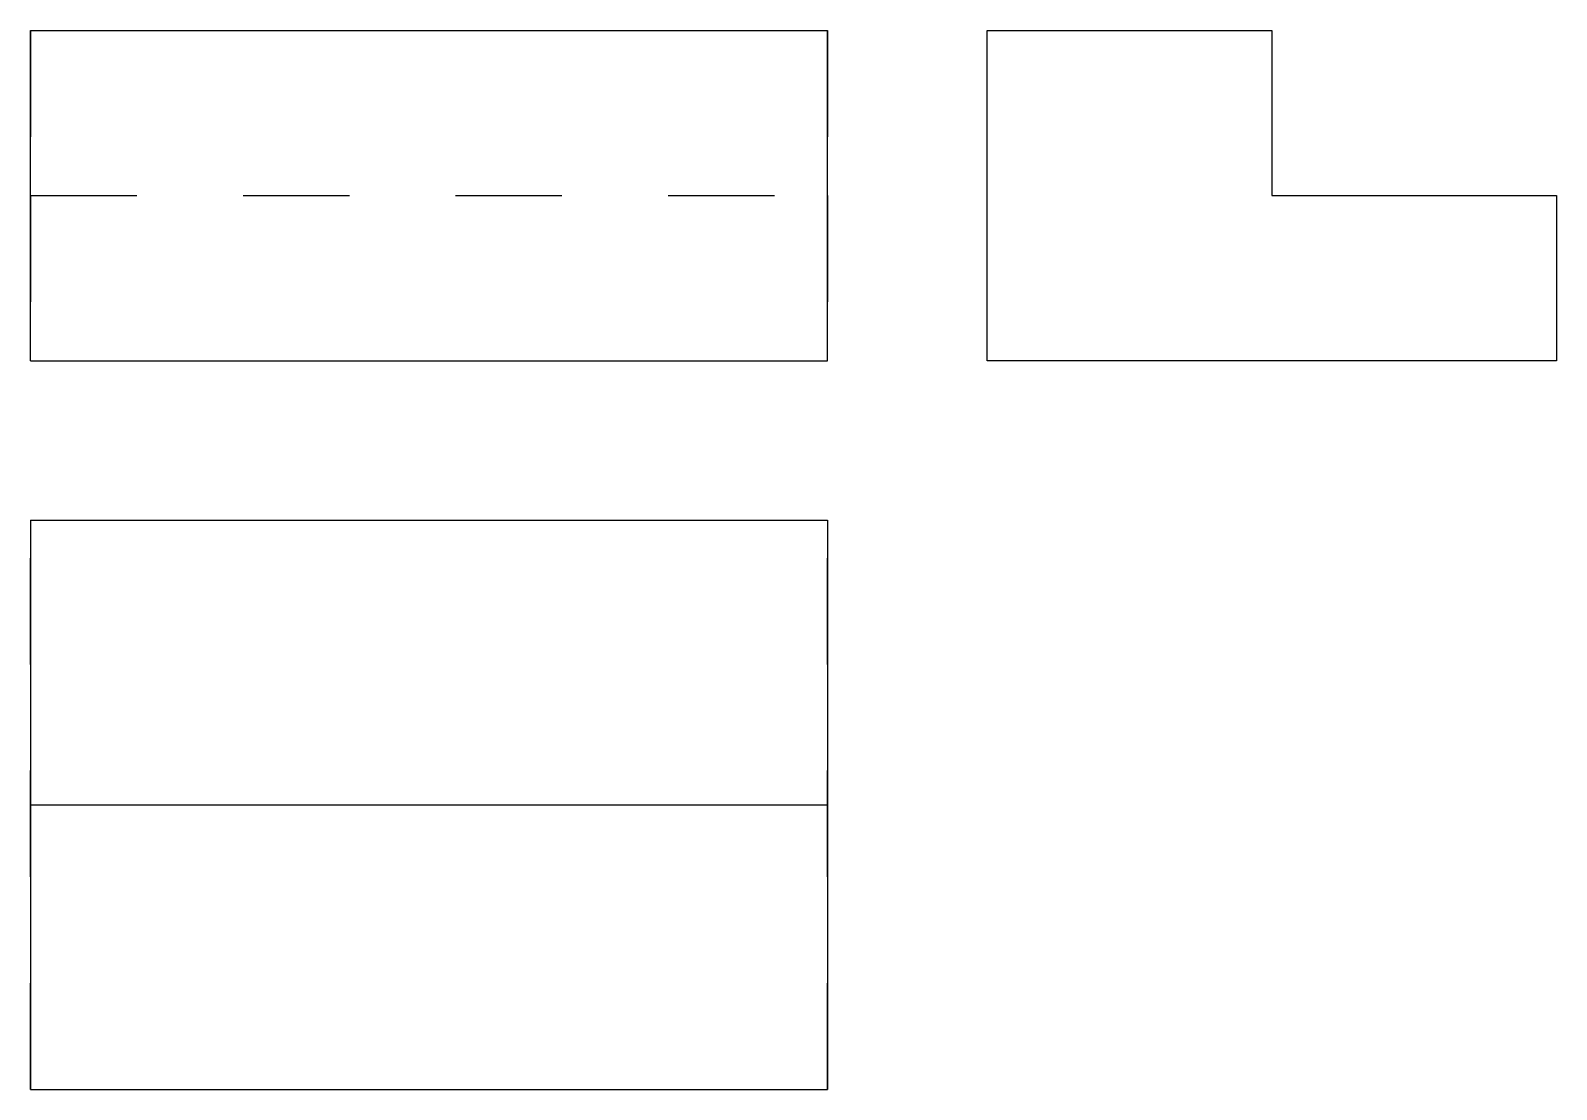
# Model space of a CAD drawing. Extents: x 0 to 1.44, y 0 to 1.
import ezdxf

# ---------------------------------------------------------------- set-up
doc = ezdxf.new("R2010")
doc.units = 0
doc.linetypes.add('HIDDEN', pattern=[0.037501, 0.025013, -0.012488])
for name, color, linetype in [('FRONT', 7, 'CONTINUOUS'), ('FRONT_HID', 7, 'HIDDEN'), ('LEFT', 7, 'CONTINUOUS'), ('TOP', 7, 'CONTINUOUS'), ('TOP_HID', 7, 'HIDDEN')]:
    doc.layers.add(name, color=color, linetype=linetype)

msp = doc.modelspace()

# ---------------------------------------------------------------- linework, layer by layer
at = {"layer": 'FRONT'}
for p, q in [((0, 0.996429), (0.75, 0.996429)), ((0, 0.685714), (0, 0.996429)), ((0.75, 0.685714), (0.75, 0.996429)), ((0, 0.685714), (0.75, 0.685714))]:
    msp.add_line(p, q, dxfattribs=at)
at = {"layer": 'FRONT_HID', "linetype": 'HIDDEN'}
for p, q in [((0, 0.996429), (0, 0.841071)), ((0.75, 0.996429), (0.75, 0.841071)), ((0, 0.841071), (0.75, 0.841071)), ((0, 0.841071), (0.75, 0.841071)), ((0, 0.841071), (0, 0.685714)), ((0.75, 0.841071), (0.75, 0.685714))]:
    msp.add_line(p, q, dxfattribs=at)
at = {"layer": 'LEFT'}
for p, q in [((0.9, 0.685714), (0.9, 0.996429)), ((0.9, 0.996429), (1.167857, 0.996429)), ((1.167857, 0.996429), (1.167857, 0.841071)), ((1.167857, 0.841071), (1.435714, 0.841071)), ((1.435714, 0.841071), (1.435714, 0.685714)), ((1.435714, 0.685714), (0.9, 0.685714))]:
    msp.add_line(p, q, dxfattribs=at)
at = {"layer": 'TOP'}
for p, q in [((0, 0.535714), (0.75, 0.535714)), ((0, 0.535714), (0, 0.267857)), ((0.75, 0.535714), (0.75, 0.267857)), ((0, 0.267857), (0.75, 0.267857)), ((0, 0.267857), (0, 0)), ((0.75, 0.267857), (0.75, 0)), ((0, 0), (0.75, 0))]:
    msp.add_line(p, q, dxfattribs=at)
at = {"layer": 'TOP_HID', "linetype": 'HIDDEN'}
for p, q in [((0, 0), (0, 0.535714)), ((0.75, 0), (0.75, 0.535714))]:
    msp.add_line(p, q, dxfattribs=at)

doc.saveas('drawing.dxf')
